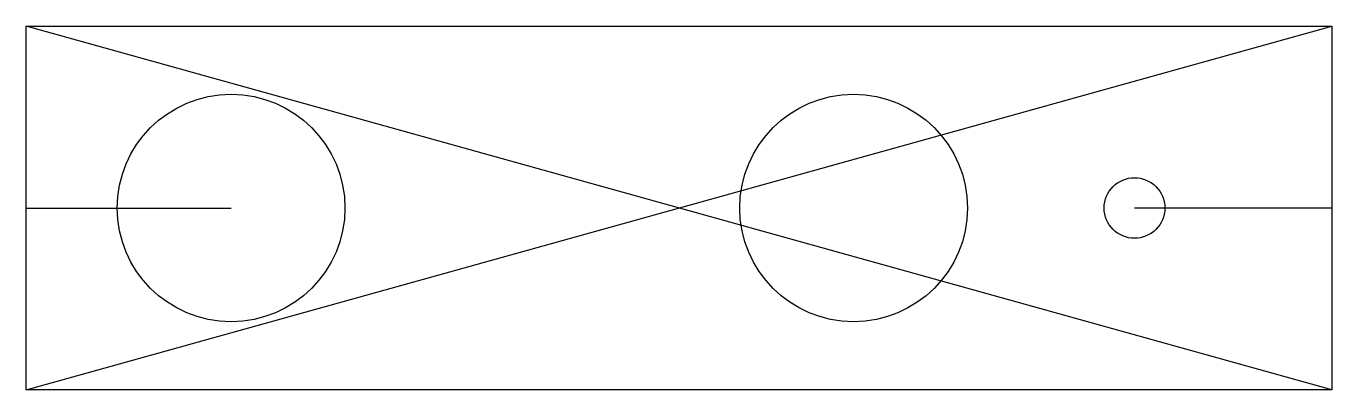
# Model space of a CAD drawing. Header units: millimetres. Extents: x -215 to 215, y -60 to 60.
import ezdxf

# ---------------------------------------------------------------- set-up
doc = ezdxf.new("R2010")
doc.units = ezdxf.units.MM
doc.layers.get('0').update_dxf_attribs({"linetype": 'CONTINUOUS'})

msp = doc.modelspace()

# ---------------------------------------------------------------- linework, layer by layer
for p, q in [((-215, -60), (-215, 60)), ((-215, 60), (215, 60)), ((215, -60), (-215, 60)), ((-215, -60), (215, 60)), ((215, 60), (215, -60)), ((-215, 0), (-147.5, 0)), ((215, 0), (150, 0)), ((215, -60), (-215, -60))]:
    msp.add_line(p, q)
for centre, radius in [((-147.5, 0), 37.5), ((57.5, 0), 37.5), ((150, 0), 10)]:
    msp.add_circle(centre, radius)

doc.saveas('drawing.dxf')
